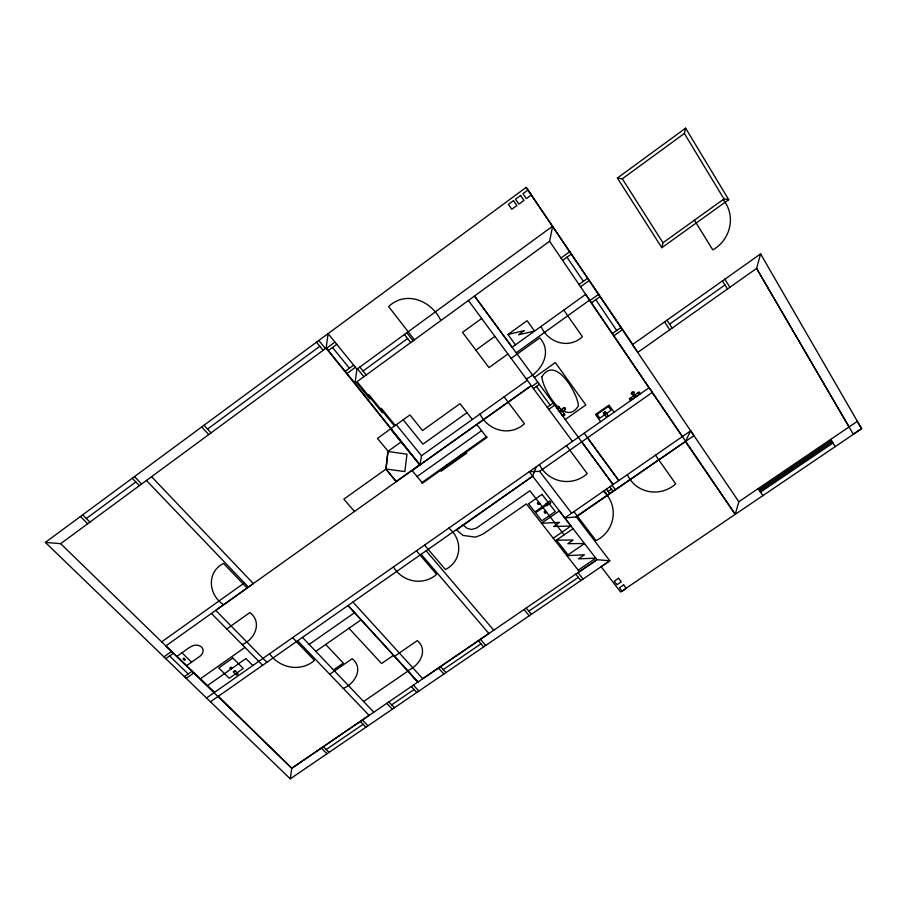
<?xml version="1.0" encoding="UTF-8"?>
<svg xmlns="http://www.w3.org/2000/svg" width="907" height="907" viewBox="0 0 907 907"><rect width="100%" height="100%" fill="white"/><g stroke="black" fill="none" stroke-linecap="round" stroke-linejoin="round"><path stroke-width="1.36" d="M421.982 482.501L412.129 470.563L531.287 385.668L419.862 464.872L354.92 383.23L356.961 369.172L552.669 226.149L549.597 241.273L685.658 441.335L576.047 516.593L609.81 560.798L601.114 566.705L620.592 591.999L861.65 428.728L857.251 421.381L738.842 501.741L735.237 514.348L685.658 441.335L693.946 435.632L526.139 187.386L45.35 542.409L290.263 778.83L291.771 768.274L369.081 715.362M527.307 380.282L421.528 455.722L419.941 464.962L390.441 428.966L377.459 438.41L388.083 451.233M617.372 178.044L622.293 178.804L684.377 133.465L685.613 128.17L728.718 199.676L661.815 247.702L617.372 178.044L685.613 128.17M661.815 247.702L662.983 242.77L723.967 198.962L728.718 199.676M760.61 253.892L756.585 268.427L637.814 352.358L632.542 344.581L760.61 253.892L861.571 428.592L853.238 434.113L756.585 268.427L849.054 426.948M206.513 697.993L649.151 387.652L652.382 392.38L539.631 471.334L529.235 471.742L596.999 559.778L579.471 571.75L526.377 503.873L483.08 534.064L475.699 537.137L463.092 535.47L456.504 529.937L532.67 476.209L536.196 466.856M690.681 430.836L564.789 517.942L576.296 516.922L685.363 441.562L690.681 430.836L738.842 501.741M604.107 412.64C603.178 415.145 607.01 412.447 604.323 412.481M86.301 518.498L135.823 481.968M207.51 429.09L319.786 346.293M45.35 542.409L60.656 543.667L326.157 348.084L328.085 333.629L356.961 369.172M326.395 348.379L334.955 342.075M328.232 350.624L336.78 344.331M345.17 371.314L353.662 365.113M346.973 373.514L355.453 367.312M363.038 371.042L407.583 338.526M549.597 241.273L354.92 383.23L326.157 348.084L419.862 464.872L215.719 610.388L266.862 662.325M368.174 395.305L368.945 394.738L394.511 426.041M370.6 398.275L369.818 398.831L356.723 382.822L357.505 382.244L382.391 412.708L383.162 412.152M481.674 318.47L462.513 332.37L488.975 367.596L507.897 354.002M380.475 408.853L381.246 408.286L395.282 425.496M560.98 258.019L569.845 251.624M562.578 260.366L571.433 253.971M475.846 350.125L494.893 336.372M507.943 334.49L527.092 320.693L534.574 331.089L518.532 334.762L524.359 330.567L507.943 334.49L515.493 344.807M390.441 428.966L409.941 414.941L422.503 430.542L460.019 403.66L472.332 419.488M578.995 284.492L587.77 278.2M580.548 286.782L589.323 280.501M516.196 352.778L589.595 300.092L585.673 294.356L512.115 347.234L474.508 296.033L613.053 484.553L581.738 441.856M511.151 358.401L539.744 337.88C552.817 352.279 541.49 371.881 526.275 378.877M401.087 441.958L387.947 451.38L385.94 469.134L396.223 481.708M589.913 300.546L598.643 294.31M591.443 302.802L600.173 296.589M467.014 412.662L422.934 444.158L403.196 419.794M161.684 641.861L244.391 582.884M534.348 377.516L555.311 362.573L585.831 404.976L565.186 419.522M419.737 464.724L396.257 481.447L385.94 469.134L343.832 499.156L354.49 511.423M531.865 386.45L537.806 382.221M533.429 388.57L539.37 384.353M417.061 476.549L481.594 430.678M163.94 656.895L171.57 651.464M165.766 658.652L173.396 653.233M181.99 652.802L176.899 656.419L186.513 665.761L198.848 657.031C202.374 655.047 205.163 649.752 201.184 646.759C194.517 641.759 187.148 649.367 181.99 652.802L191.581 662.167M226.739 628.959L249.924 612.531C262.588 622.327 254.946 639.31 242.214 644.605M612.361 333.561L620.989 327.461M613.858 335.76L622.474 329.66M547.238 407.277L553.134 403.105M548.769 409.352L554.665 405.191M669.559 324.162L724.954 284.968M557.329 408.49L559.222 407.152M184.393 676.633L191.967 671.282M559.596 411.585L563.689 407.549L565.39 407.935L565.344 409.817L560.152 412.334M186.173 678.357L193.747 673.017M562.397 415.395L564.301 414.091M244.958 647.383L200.368 678.787L214.415 692.449L165.845 645.897L253.359 583.586L151.56 476.697M207.42 685.647L245.956 658.573L252.849 665.511M633.426 395.191L634.265 394.59M633.789 395.713L629.311 398.853L630.478 400.543L640.319 393.649L639.152 391.949L634.628 395.123M210.469 701.803L532.67 476.209M309.162 644.412L354.603 612.667M315.806 651.373L361.122 619.798M333.493 669.922L343.322 663.119L325.704 644.48M329.729 674.275L352.233 658.686C364.047 668.391 354.841 683.685 343.277 688.424M608.109 491.458L611.511 489.111M553.202 538.259L570.957 526.003L559.324 510.902L541.468 523.282L559.54 522.364L553.61 526.479L570.957 526.003M555.322 540.912L573.065 528.679M393.57 655.262L381.575 663.539L348.957 628.279M394.522 656.317L417.322 640.591C428.898 650.716 419.204 665.863 407.674 670.692M363.616 701.508L407.889 671.146L417.844 682.03L348.027 605.491L418.002 681.985M578.212 570.163L595.752 558.168L578.439 558.859L584.425 554.767L566.864 555.674L584.493 543.531L567.85 543.667L573.156 540.016L556.422 540.164M60.656 543.667L291.771 768.274L596.919 559.676L609.81 560.798L290.263 778.83M326.191 749.545L363.106 724.33M391.654 704.83L414.08 689.524M443.251 669.593L480.982 643.823M528.792 611.182L578.337 577.34M758.989 489.78L831.515 440.564M759.771 490.948L832.263 441.777M760.542 492.116L833.011 442.99M463.024 524.96L466.992 528.225L471.425 529.495L476.413 528.089L529.881 490.744L564.131 534.847M169.575 655.942L188.168 673.958M218.36 696.281L291.771 768.274M82.65 514.87L89.929 522.103M80.417 516.514L87.696 523.747M321.293 748.094L326.985 753.774M323.334 746.699L329.026 752.391M211.41 613.449L262.645 665.273M223.621 604.765C208.451 595.026 206.138 572.204 223.541 563.417L247.123 588.031M269.606 653.754C279.719 668.357 300.705 672.314 314.48 660.421L292.621 637.621M362.369 720.011L367.97 725.815M360.306 721.428L365.906 727.221M134.508 476.583L141.639 484.009M132.241 478.25L139.383 485.664M297.643 640.773L369.115 715.396M146.435 480.483L248.427 587.101M302.473 637.394L373.809 712.199M386.801 703.31L392.346 709.183M388.888 701.893L394.409 707.777M411.336 686.542L416.812 692.483M413.422 685.114L418.898 691.066M352.936 602.055L422.753 678.731L488.896 633.517L421.154 554.29M204.03 425.236L210.991 432.922M201.728 426.936L208.689 434.612M440.541 666.577L445.949 672.609M438.432 668.017L443.84 674.048M393.457 566.932C402.413 582.056 423.195 586.228 436.607 574.369L416.438 550.81M478.329 640.75L483.635 646.895M480.449 639.288L485.755 645.444M424.601 545.096L445.371 569.539C462.026 561.342 463.035 539.212 448.75 528.169M426.154 550.798L493.737 630.206M524.042 609.493L529.235 615.785M526.196 608.03L531.377 614.322M316.452 342.222L323.096 350.329M318.822 340.465L325.466 348.583M396.291 424.759L421.528 455.722M332.506 347.483L349.41 368.219M357.471 368.798L363.888 376.7M359.83 367.074L366.235 374.976M447.072 464.69L447.616 465.359L422.231 483.363L421.687 482.705L486.617 436.63L487.15 437.31L461.504 455.495L460.971 454.826M575.798 574.108L580.865 580.559M556.501 540.107L568.031 554.835M577.986 572.623L583.042 579.063M406.824 332.733L413.093 340.817M476.81 424.51L486.367 436.811M404.431 334.479L410.712 342.551M414.431 339.842L388.627 306.577C405.962 290.047 431.721 300.784 440.847 320.579M479.962 414.046C488.159 430.836 510.21 436.879 524.45 423.739L504.133 396.812M539.631 471.334L571.637 513.203M539.404 464.611C548.372 482.728 572.249 487.172 587.226 473.624L566.456 445.643M573.927 511.616L596.046 540.629C615.127 531.207 619.458 505.641 603.336 491.265M604.153 490.71L607.565 495.313M468.397 300.489L572.453 441.426M606.409 489.145L609.81 493.759M612.055 485.234L615.456 489.859M536.4 386.461L550.186 405.191M609.799 486.798L613.2 491.424M562.079 409.839L562.623 410.588M561.49 410.259L558.576 406.268L556.683 407.606L563.077 416.324L564.97 414.998L562.034 410.996M584.187 433.206L618.778 480.585L587.555 437.775M627.327 474.678C636 493.612 660.523 497.592 675.704 483.907L655.489 455.189M600.593 421.619L595.525 414.556L609.005 405.078L614.039 412.186M541.06 326.429C548.009 342.733 568.859 349.535 582.419 336.735L563.78 310.081M630.297 398.162L631.476 399.84M634.957 397.402L633.301 395.021L631.227 393.853L632.02 392.039L633.778 392.062L634.152 394.432L635.807 396.812M638.12 392.674L639.288 394.364L638.086 392.697M652.178 392.527L682.393 436.573M685.363 441.562L735.237 514.348M526.139 187.386L632.769 344.422M567 257.169L583.382 281.351M595.808 299.695L616.669 330.511M589.459 300.194L648.947 387.811M758.207 488.601L762.878 495.63M664.559 321.906L669.751 329.797M666.962 320.205L672.144 328.107M622.293 178.804L662.983 242.77M722.437 280.921L727.459 289.004M724.874 279.186L729.886 287.292M830.767 439.351L835.245 446.607M694.445 220.174L712.755 249.879C730.668 239.924 736.416 215.673 723.094 199.585M684.377 133.465L723.967 198.962M387.981 451.493L385.951 468.998L404.839 471.595L406.982 454.158L387.981 451.493M541.921 376.802C542.341 388.718 565.095 427.889 578.383 405.86C578.042 393.819 555.209 354.388 541.921 376.802M565.356 409.318L563.644 407.606L565.356 409.318M631.431 393.355L633.8 392.119L631.431 393.355M232.294 668.266L230.9 669.253L229.754 668.108L231.149 667.133L232.294 668.266M231.75 668.232C229.97 670.216 230.367 666.067 231.75 668.232M539.257 503.419C537.329 505.494 538.134 501.061 539.257 503.419M539.79 503.464L538.305 504.496L537.318 503.226L538.803 502.195L539.79 503.464M546.014 512.104C544.087 514.167 544.892 509.768 546.014 512.104M546.536 512.149L545.062 513.181L544.075 511.922L545.561 510.89L546.536 512.149M605.853 413.252L604.323 414.329L603.359 412.968L604.89 411.891L605.853 413.252M630.955 398.887L631 398.955M513.498 200.651L508.408 204.415L511.775 209.279L516.854 205.538L513.498 200.651M520.618 195.459L515.516 199.223L518.872 204.109L523.963 200.356L520.618 195.459M528.089 189.96L522.976 193.724L526.321 198.633L531.423 194.869L528.089 189.96M466.153 452.446L440.655 470.54L441.199 471.209L466.697 453.126L466.153 452.446M183.928 658.255L183.067 658.856L184.597 660.341L185.447 659.74L183.928 658.255M232.838 658.029L218.746 667.937L229.222 678.277L243.257 668.436L232.838 658.029M608.325 406.495L597.089 414.386L599.822 418.184L611.035 410.315L608.325 406.495M234.924 670.636L233.235 671.826L236.478 675.035L238.156 673.856L234.924 670.636M605.343 411.653L603.484 412.957L606.216 416.789L608.075 415.485L605.343 411.653M542.001 494.394L528.52 503.793L534.881 511.933L548.327 502.58L542.001 494.394M549.653 501.276L545.47 504.19L546.649 505.721L550.844 502.807L549.653 501.276M549.018 503.419L535.572 512.761L541.876 520.822L555.277 511.525L549.018 503.419M618.517 578.281L614.277 581.16L617.021 584.72L621.25 581.852L618.517 578.281M623.631 584.924L619.402 587.793L622.123 591.33L626.34 588.473L623.631 584.924"/></g></svg>
